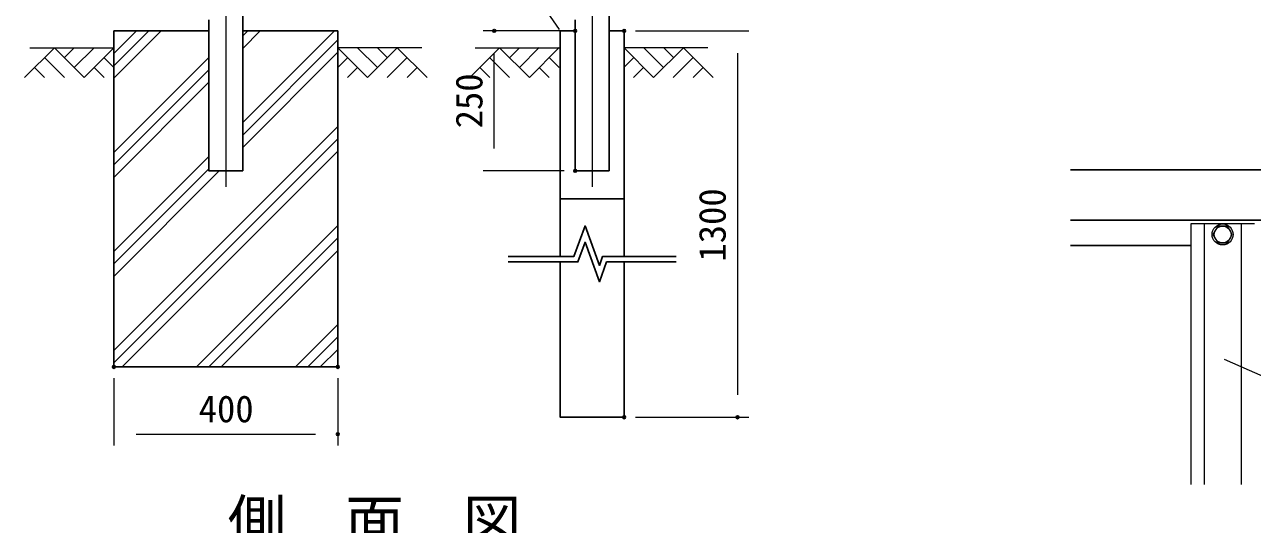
# Model space of a CAD drawing. Units: millimetres, scale not verified. Extents: x -4200 to 4200, y -2970 to 2970.
# Drawn here: x -710 to 1484, y -985 to -92 of the extents above; entities that cross this region are included whole.
import ezdxf
from ezdxf.enums import TextEntityAlignment as Align

# ---------------------------------------------------------------- set-up
doc = ezdxf.new("R2010")
doc.units = ezdxf.units.MM
doc.header["$LTSCALE"] = 10
doc.header["$PDMODE"] = 32
doc.header["$PDSIZE"] = 5
doc.linetypes.add('USER1', pattern=[50.8, 31.75, -6.35, 6.35, -6.35])
for name, color, linetype, lineweight in [('0-2_D-STR1', 1, 'Continuous', 25), ('0-3_D-STR3', 3, 'Continuous', 13), ('0-4_D-BMK', 2, 'USER1', 13), ('0-5_D-STR-DIM', 7, 'Continuous', 13), ('0-6_0', 7, 'Continuous', 25), ('0-9_D-STR4', 7, 'Continuous', 25), ('0-A_D-DCR-HCH', 7, 'Continuous', 13), ('0-C_D-STR-TXT', 7, 'Continuous', 13), ('0-D_D-TTL-TXT', 7, 'Continuous', 25)]:
    doc.layers.add(name, color=color, linetype=linetype, lineweight=lineweight)
doc.layers.add('0-7_Defpoints', color=8, linetype='Continuous')
doc.styles.add('ＭＳ ゴシック', font='')
doc.styles.get('ＭＳ ゴシック').set_extended_font_data('MS Gothic')

msp = doc.modelspace()

# ---------------------------------------------------------------- linework, layer by layer
at = {"layer": '0-2_D-STR1'}
for p, q in [((-320.09, -77.5), (-320.09, -353.5)), ((274.02, -83.5), (274.02, -353.5)), ((334.52, -77.5), (334.52, -353.5)), ((274.02, -353.5), (334.52, -353.5)), ((1158.66, -351.46), (1702.71, -351.46)), ((1158.66, -441.46), (1702.71, -441.46)), ((1158.66, -486.46), (1373.69, -486.46))]:
    msp.add_line(p, q, dxfattribs=at)
msp.add_lwpolyline([(-380.59, -83.5), (-380.59, -353.5), (-320.09, -353.5)], dxfattribs=at)
at = {"layer": '0-3_D-STR3'}
for p, q in [((1487.69, -448.21), (1373.69, -448.21)), ((1373.69, -448.21), (1373.69, -913.37)), ((1397.69, -448.21), (1397.69, -913.37)), ((1463.69, -448.21), (1463.69, -913.37))]:
    msp.add_line(p, q, dxfattribs=at)
msp.add_lwpolyline([(1448.01, -466.96), (1439.35, -451.96), (1422.03, -451.96), (1413.37, -466.96), (1422.03, -481.96), (1439.35, -481.96)], close=True, dxfattribs=at)
for radius in [18.75, 15]:
    msp.add_circle((1430.69, -466.96), radius, dxfattribs=at)
at = {"layer": '0-4_D-BMK'}
for p, q in [((-350.34, 1476.63), (-350.34, -382.67)), ((304.27, 1476.63), (304.27, -382.67)), ((-350.34, 1427.63), (-350.34, -381.67)), ((304.27, 1427.63), (304.27, -381.67))]:
    msp.add_line(p, q, dxfattribs=at)
at = {"layer": '0-5_D-STR-DIM'}
for p, q in [((254.02, -103.5), (109.37, -103.5)), ((381.42, -103.57), (584.01, -103.57)), ((129.37, -313.5), (129.37, -143.5)), ((564.01, -143.57), (564.01, -753.4)), ((254.02, -353.5), (109.37, -353.5)), ((-550.34, -723.5), (-550.34, -843.5)), ((-150.34, -723.5), (-150.34, -843.5)), ((381.42, -793.4), (584.01, -793.4)), ((-510.34, -823.5), (-190.34, -823.5))]:
    msp.add_line(p, q, dxfattribs=at)
at = {"layer": '0-6_0'}
for p, q in [((274.02, -103.5), (247.12, -103.5)), ((247.12, -103.57), (247.12, -506.12)), ((361.42, -103.5), (334.52, -103.5)), ((361.42, -506.12), (361.42, -103.57))]:
    msp.add_line(p, q, dxfattribs=at)
for points in [[(154.27, -506.12), (271.62, -506.12), (291.44, -451.65), (317.1, -522.12), (322.92, -506.12), (454.27, -506.12)], [(154.27, -516.12), (278.62, -516.12), (291.44, -480.88), (317.1, -551.36), (329.92, -516.12), (454.27, -516.12)], [(247.12, -516.12), (247.12, -793.4), (361.42, -793.4), (361.42, -516.12)]]:
    msp.add_lwpolyline(points, dxfattribs=at)
at = {"layer": '0-7_Defpoints'}
for p in [(129.37, -103.5), (274.02, -103.5), (361.42, -103.57), (274.02, -353.5), (-550.34, -703.5), (-150.34, -703.5), (361.42, -793.4), (564.01, -793.4), (-150.34, -823.5)]:
    msp.add_point(p, dxfattribs=at)
at = {"layer": '0-9_D-STR4'}
for p, q in [((-550.34, -103.5), (-550.34, -703.5)), ((-380.59, -103.5), (-550.34, -103.5)), ((-150.34, -103.5), (-320.09, -103.5)), ((-150.34, -103.5), (-150.34, -703.5)), ((247.12, -403.57), (361.42, -403.57)), ((-550.34, -703.5), (-150.34, -703.5))]:
    msp.add_line(p, q, dxfattribs=at)
at = {"layer": '0-A_D-DCR-HCH'}
for p, q in [((-550.34, -188.2), (-465.64, -103.5)), ((-550.34, -166.1), (-487.74, -103.5)), ((-550.34, -144), (-509.83, -103.5)), ((-320.09, -134.72), (-288.86, -103.5)), ((-320.09, -112.63), (-310.96, -103.5)), ((-320.09, -267.31), (-156.28, -103.5)), ((-320.09, -289.4), (-150.34, -119.65)), ((-656.77, -133.5), (-709.98, -186.71)), ((-700.34, -133.5), (-550.34, -133.5)), ((-674.5, -151.23), (-638.86, -186.71)), ((-656.77, -133.5), (-603.55, -186.71)), ((-639.12, -151.33), (-621.29, -133.5)), ((-621.29, -168.97), (-585.82, -133.5)), ((-603.55, -186.71), (-550.34, -133.5)), ((-568.08, -151.23), (-550.34, -168.89)), ((-550.34, -320.78), (-380.59, -151.03)), ((-320.09, -311.5), (-150.34, -141.75)), ((-0.34, -133.5), (-150.34, -133.5)), ((-97.13, -186.71), (-150.34, -133.5)), ((-132.6, -151.23), (-150.34, -168.89)), ((-79.39, -168.97), (-114.87, -133.5)), ((-43.92, -133.5), (-97.13, -186.71)), ((-61.56, -151.33), (-79.39, -133.5)), ((-26.18, -151.23), (-61.82, -186.71)), ((-43.92, -133.5), (9.3, -186.71)), ((138.81, -133.5), (85.6, -186.71)), ((95.24, -133.5), (245.24, -133.5)), ((121.07, -151.23), (156.71, -186.71)), ((138.81, -133.5), (192.02, -186.71)), ((156.46, -151.33), (174.29, -133.5)), ((174.29, -168.9), (209.76, -133.42)), ((192.02, -186.63), (245.24, -133.42)), ((227.5, -151.16), (245.24, -168.82)), ((413.92, -186.63), (360.7, -133.42)), ((510.7, -133.5), (360.7, -133.5)), ((378.44, -151.16), (360.7, -168.82)), ((431.65, -168.9), (396.18, -133.42)), ((467.13, -133.5), (413.92, -186.71)), ((449.48, -151.25), (431.65, -133.42)), ((484.86, -151.23), (449.23, -186.71)), ((467.13, -133.5), (520.34, -186.71)), ((-692.24, -168.97), (-674.42, -186.71)), ((-585.82, -168.97), (-568, -186.71)), ((-550.34, -342.88), (-380.59, -173.13)), ((-114.87, -168.97), (-132.69, -186.71)), ((-8.44, -168.97), (-26.26, -186.71)), ((103.34, -168.97), (121.16, -186.71)), ((209.76, -168.9), (227.58, -186.63)), ((396.18, -168.9), (378.36, -186.63)), ((502.6, -168.97), (484.78, -186.71)), ((-550.34, -364.97), (-380.59, -195.22)), ((-550.34, -674.33), (-150.34, -274.33)), ((-550.34, -696.43), (-150.34, -296.43)), ((-550.34, -497.56), (-380.59, -327.81)), ((-535.31, -703.5), (-150.34, -318.53)), ((-550.34, -519.65), (-380.59, -349.9)), ((-550.34, -541.75), (-362.09, -353.5)), ((-402.73, -703.5), (-150.34, -451.11)), ((-380.63, -703.5), (-150.34, -473.21)), ((-358.53, -703.5), (-150.34, -495.3)), ((-225.95, -703.5), (-150.34, -627.89)), ((-203.85, -703.5), (-150.34, -649.98)), ((-181.76, -703.5), (-150.34, -672.08))]:
    msp.add_line(p, q, dxfattribs=at)
at = {"layer": '0-C_D-STR-TXT'}
msp.add_line((1553.45, -742.91), (1433.79, -690.16), dxfattribs=at)
msp.add_lwpolyline([(-215.08, 84.99), (116.51, 84.99), (245.39, -101.12)], dxfattribs=at)

# ---------------------------------------------------------------- texts
at = {"layer": '0-5_D-STR-DIM', "style": 'ＭＳ ゴシック'}
for s, p in [('250', (122.62, -277.5)), ('1300', (557.26, -515.38))]:
    msp.add_text(s, height=48.09, rotation=90, dxfattribs=at).set_placement(p, align=Align.BOTTOM_LEFT)
msp.add_text('400', height=48.09, dxfattribs=at).set_placement((-398.84, -816.75), align=Align.BOTTOM_LEFT)
at = {"layer": '0-D_D-TTL-TXT', "style": 'ＭＳ ゴシック'}
msp.add_text('側\u3000面\u3000図', height=76.98, dxfattribs=at).set_placement((-347.1, -1041.3), align=Align.BOTTOM_LEFT)

doc.saveas('drawing.dxf')
